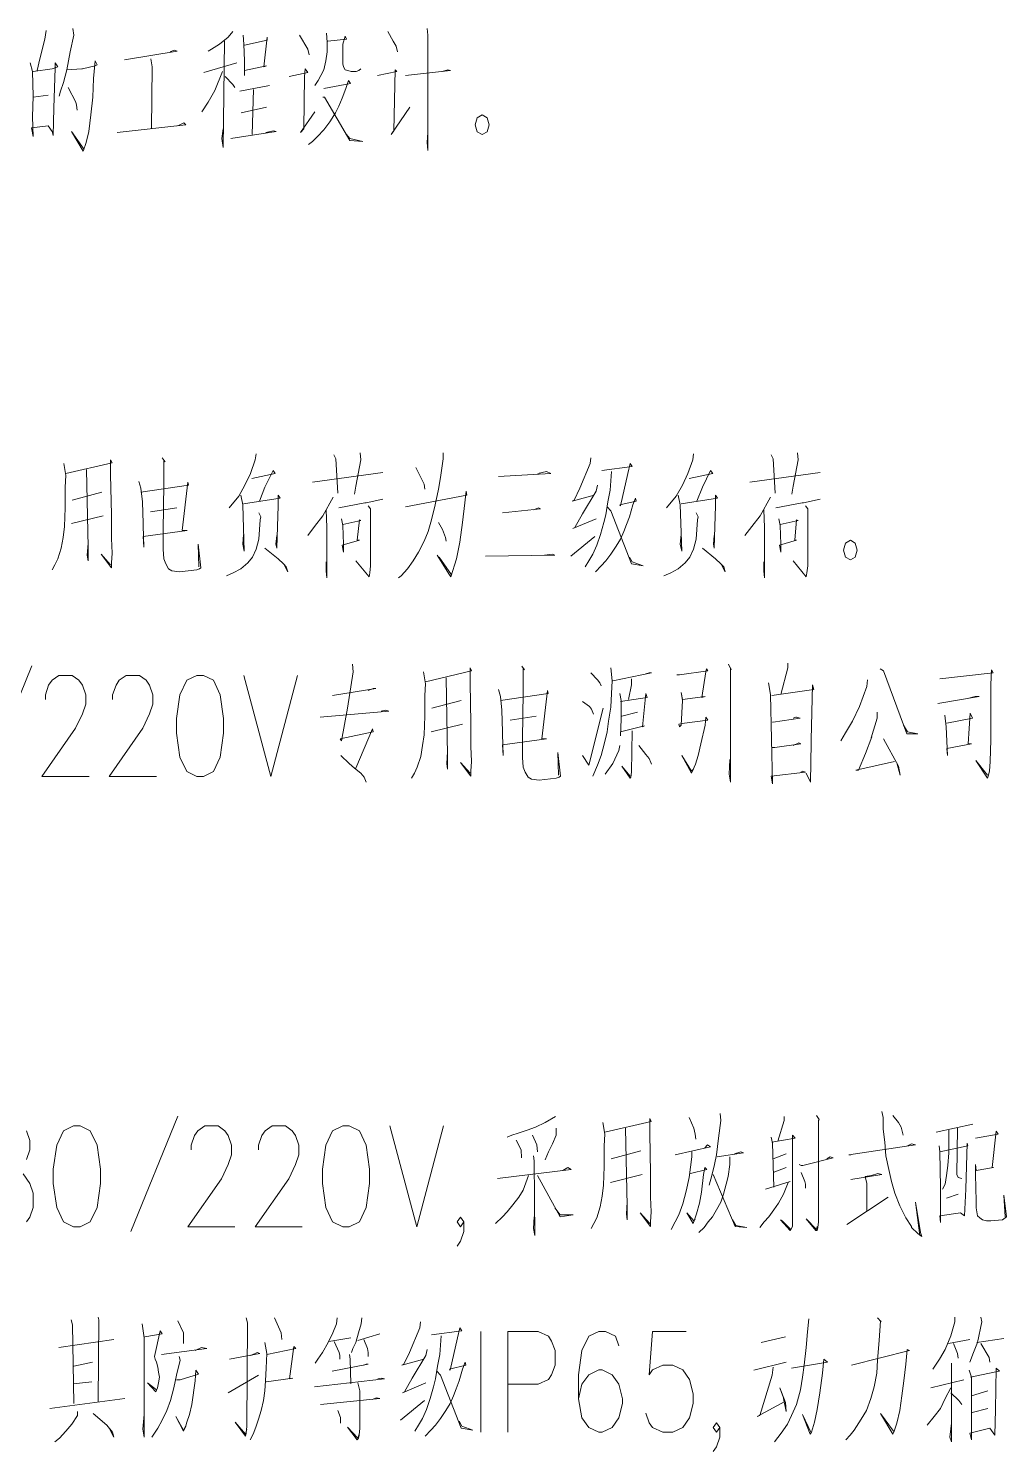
# Model space of a CAD drawing. Header units: millimetres. Extents: x 0 to 586, y 0 to 414.
# Drawn here: x 76.9 to 111.6, y 103.8 to 154.3 of the extents above; entities that cross this region are included whole.
import ezdxf

# ---------------------------------------------------------------- set-up
doc = ezdxf.new("R2010")
doc.units = ezdxf.units.MM

msp = doc.modelspace()

# ---------------------------------------------------------------- linework, layer by layer
at = {"color": 0, "lineweight": 0}
for points in [[(77.544083, 154.266194), (77.494694, 153.948694), (77.321833, 153.250194), (77.226583, 152.833917)], [(78.496583, 154.333222), (78.521278, 154.089806), (78.397806, 153.497139), (78.277861, 152.865667), (78.154389, 152.414111), (78.055611, 152.100139), (78.006222, 151.92375)], [(84.16925, 154.230917), (83.999917, 154.01925), (83.703583, 153.775833), (83.410778, 153.599444), (83.290833, 153.532417)], [(89.672583, 154.230917), (89.866611, 153.881667), (89.965389, 153.705278), (90.014778, 153.497139)], [(91.066056, 154.333222), (91.09075, 154.089806), (91.09075, 150.001111), (91.066056, 150.283333), (91.09075, 150.632583)], [(83.876444, 153.881667), (83.827056, 150.106944), (83.777667, 150.420917), (83.827056, 150.770167)], [(84.536139, 154.089806), (84.560833, 153.775833), (84.585528, 153.183167), (84.585528, 152.657528)], [(84.585528, 152.833917), (85.368694, 153.006778), (85.269917, 152.9715), (85.393389, 154.01925), (85.393389, 153.913417), (84.585528, 153.740556)], [(86.543444, 154.089806), (86.83625, 153.599444), (86.885639, 153.391306)], [(87.495944, 154.160361), (87.520639, 153.846389), (87.520639, 153.497139), (87.47125, 153.183167), (87.397167, 152.865667), (87.298389, 152.657528), (87.203139, 152.481139), (87.079667, 152.308278)], [(87.545333, 153.881667), (88.205028, 153.948694), (88.155639, 154.054528), (88.081556, 153.775833), (88.081556, 153.532417), (88.081556, 153.32075), (88.081556, 153.077333), (88.10625, 152.9715), (88.155639, 152.865667), (88.254417, 152.833917), (88.374361, 152.798639), (88.547222, 152.798639), (88.646, 152.833917), (88.720083, 152.900944)], [(80.331028, 153.214917), (82.190167, 153.532417), (82.091389, 153.564167), (81.943222, 153.497139)], [(81.258833, 153.250194), (81.308222, 152.9715), (81.283528, 150.770167)], [(76.979639, 153.112611), (77.053722, 152.798639), (77.078417, 151.92375), (77.053722, 151.189972), (77.078417, 150.491472), (77.029028, 150.805444), (77.614639, 150.876), (77.762806, 150.667861), (77.7875, 150.52675), (77.812194, 151.503944), (77.861583, 152.936222), (77.861583, 153.112611), (77.960361, 152.9715), (77.762806, 152.900944), (77.078417, 152.798639)], [(78.277861, 152.865667), (78.814083, 152.900944), (78.838778, 152.900944), (79.27975, 153.006778), (79.353833, 153.042056), (79.27975, 153.183167), (79.230361, 152.551694), (79.205667, 151.888472), (79.131583, 151.260528), (79.0575, 150.667861), (78.96225, 150.283333), (78.863472, 149.969361), (78.447194, 150.667861), (78.888167, 150.036389)], [(83.802361, 152.798639), (83.53425, 152.131889), (83.290833, 151.715611), (83.068583, 151.366361)], [(84.317417, 153.112611), (83.142667, 152.763361)], [(86.176556, 152.62225), (86.83625, 152.763361), (86.737472, 152.900944), (86.712778, 152.62225), (86.688083, 150.770167), (86.568139, 150.632583), (87.079667, 151.366361)], [(89.305694, 152.657528), (89.990083, 152.798639), (89.940694, 152.865667), (89.891306, 150.699611), (89.796056, 150.562028), (90.45575, 151.539222)], [(90.307583, 152.657528), (91.898611, 152.833917), (91.799833, 152.865667), (91.602278, 152.798639)], [(78.32725, 152.237722), (78.595361, 151.715611), (78.620056, 151.609778), (78.64475, 151.433389)], [(83.901139, 152.62225), (84.16925, 152.343556), (84.243333, 152.237722)], [(84.416194, 152.100139), (85.467472, 152.308278)], [(87.397167, 152.202444), (88.353194, 152.378833), (88.279111, 152.481139), (88.180333, 152.202444), (88.056861, 151.853194), (87.936917, 151.5745), (87.813444, 151.331083), (87.619417, 151.017111), (87.397167, 150.734889), (87.178444, 150.491472), (87.005583, 150.318611), (86.860944, 150.212778)], [(77.078417, 151.888472), (77.614639, 151.959028)], [(84.903028, 152.167167), (84.853639, 150.562028)], [(87.372472, 151.888472), (87.421861, 151.888472), (88.3285, 150.350361), (88.790639, 150.318611), (88.3285, 150.420917), (88.205028, 150.562028)], [(85.368694, 151.539222), (84.462056, 151.331083)], [(80.062917, 150.632583), (82.507667, 150.911278), (82.433583, 150.981833), (82.214861, 150.876)], [(84.095167, 150.420917), (85.710889, 150.667861), (85.612111, 150.699611), (85.344, 150.632583)], [(81.668056, 139.082639), (81.766833, 138.941528), (81.717444, 138.976806), (81.717444, 138.137194), (81.69275, 136.496778), (81.69275, 135.833556), (81.717444, 135.484306), (81.791528, 135.307917), (81.890306, 135.135056), (82.01025, 135.0645), (82.278361, 135.029222), (82.892194, 135.099778), (82.987444, 135.135056), (83.036833, 135.166806), (82.941583, 136.006417), (82.966278, 135.202083)], [(84.99475, 139.220222), (84.970056, 139.012083), (84.797194, 138.521722), (84.603167, 138.101917), (84.384444, 137.717389), (84.04225, 137.301111)], [(87.757, 139.184944), (87.831083, 139.047361), (87.905167, 137.823222)], [(88.688333, 139.2555), (88.713028, 139.012083), (88.540167, 138.066639), (88.490778, 137.787944)], [(91.644611, 139.2555), (91.644611, 139.047361), (91.549361, 138.384139), (91.475278, 137.964333), (91.351806, 137.403417), (91.228333, 136.881306), (91.108389, 136.4615), (90.960222, 136.11225), (90.766194, 135.727722), (90.568639, 135.41375), (90.374611, 135.135056), (90.152361, 134.888111), (90.057111, 134.817556)], [(96.879833, 139.082639), (96.855139, 138.870972), (96.48825, 137.999611), (96.290694, 137.579806), (96.220139, 137.544528), (96.999778, 137.752667)], [(100.524028, 139.220222), (100.499333, 139.012083), (100.326472, 138.521722), (100.132444, 138.101917), (99.910194, 137.717389), (99.568, 137.301111)], [(103.286278, 139.184944), (103.360361, 139.047361), (103.430917, 137.823222)], [(104.214083, 139.2555), (104.238778, 139.012083), (104.069444, 138.066639), (104.020056, 137.787944)], [(78.172028, 138.870972), (78.246111, 138.451167), (78.221417, 138.031361), (78.221417, 137.301111), (78.196722, 136.634361), (78.147333, 136.249833), (78.07325, 135.868833), (77.953306, 135.484306), (77.854528, 135.272639), (77.75575, 135.099778)], [(78.246111, 138.521722), (79.883, 138.90625), (79.833611, 139.012083), (79.833611, 138.486444), (79.858306, 137.054167), (79.858306, 136.320389), (79.858306, 136.218083), (79.883, 135.692444), (79.858306, 135.343194), (79.858306, 135.166806), (79.491417, 135.657167), (79.833611, 135.272639)], [(78.979889, 138.662833), (79.029278, 135.900583), (79.029278, 135.41375), (79.004583, 135.621889), (79.029278, 136.041694)], [(84.846583, 138.348861), (85.679139, 138.521722), (85.605056, 138.627556), (85.31225, 138.031361), (85.118222, 137.544528)], [(86.998528, 138.20775), (89.492667, 138.557)], [(90.984917, 137.964333), (90.960222, 138.137194), (90.667417, 138.733389)], [(93.602528, 138.415889), (95.461667, 138.521722), (95.3135, 138.592278), (94.996, 138.521722)], [(97.613611, 138.592278), (97.564222, 137.929056), (97.490139, 137.50925), (97.416056, 137.054167), (97.341972, 136.775472), (97.222028, 136.355667), (97.098556, 135.971139), (96.953917, 135.657167), (96.80575, 135.41375), (96.682278, 135.202083)], [(97.271417, 138.627556), (98.347389, 138.765139), (98.273306, 138.870972), (98.199222, 138.521722), (97.931111, 137.368139), (97.906417, 137.403417), (98.492028, 137.544528), (98.467333, 137.650361), (98.372083, 137.403417), (98.248611, 136.983611), (98.149833, 136.704917), (98.051056, 136.4615), (97.931111, 136.182806), (97.782944, 135.935861), (97.588917, 135.657167), (97.416056, 135.41375), (97.246722, 135.237361), (97.049167, 135.029222)], [(100.375861, 138.348861), (101.208417, 138.521722), (101.134333, 138.627556), (100.841528, 138.031361), (100.643972, 137.544528)], [(102.527806, 138.20775), (105.021944, 138.557)], [(80.8355, 138.243028), (80.909583, 137.999611), (80.958972, 137.50925), (80.983667, 136.740194), (80.983667, 136.669639), (81.008361, 135.900583), (80.983667, 136.285111), (82.55, 136.496778), (82.377139, 136.496778), (82.574694, 138.20775), (82.599389, 138.101917), (80.909583, 137.8585)], [(97.12325, 138.101917), (97.073861, 137.893778), (96.587028, 137.089444), (96.315389, 136.599083), (96.241306, 136.567333), (97.073861, 136.916583)], [(79.516111, 137.8585), (78.464833, 137.579806)], [(84.455, 137.752667), (84.529083, 137.403417), (84.578472, 135.763), (84.529083, 136.006417), (84.553778, 136.355667)], [(84.553778, 137.438694), (85.848472, 137.650361), (85.777917, 137.752667), (85.777917, 137.368139), (85.753222, 136.634361), (85.728528, 135.868833), (85.703833, 136.006417), (85.728528, 136.320389)], [(87.732306, 137.682111), (87.365417, 137.018889), (87.072611, 136.634361), (86.829194, 136.320389)], [(87.929861, 137.301111), (88.857667, 137.473972), (88.907056, 137.473972), (89.492667, 137.615083)], [(91.425889, 135.621889), (91.866861, 134.923389), (91.91625, 134.852833), (92.110278, 135.484306), (92.23375, 136.076972), (92.329, 136.775472), (92.403083, 137.473972), (92.452472, 137.893778), (92.477167, 137.752667), (90.300528, 137.332861)], [(99.984278, 137.752667), (100.058361, 137.403417), (100.10775, 135.763), (100.058361, 136.006417), (100.083056, 136.355667)], [(100.083056, 137.438694), (101.37775, 137.650361), (101.303667, 137.752667), (101.303667, 137.368139), (101.278972, 136.634361), (101.257806, 135.868833), (101.233111, 136.006417), (101.257806, 136.320389)], [(103.261583, 137.682111), (102.894694, 137.018889), (102.601889, 136.634361), (102.354944, 136.320389)], [(103.455611, 137.301111), (104.386944, 137.473972), (104.436333, 137.473972), (105.021944, 137.615083)], [(78.440139, 136.740194), (79.5655, 137.018889)], [(81.251778, 137.16), (82.183111, 137.301111)], [(85.093528, 137.124722), (85.164083, 136.983611), (85.139389, 136.881306), (85.093528, 136.182806), (84.99475, 135.833556), (84.871278, 135.551333), (84.701944, 135.343194), (84.455, 135.135056), (84.186889, 134.993944), (83.943472, 134.888111)], [(87.488889, 137.230556), (87.513583, 136.599083), (87.513583, 135.657167), (87.513583, 134.817556), (87.488889, 135.0645), (87.488889, 135.378472)], [(88.981139, 137.368139), (89.055222, 137.265833), (89.055222, 136.006417), (89.055222, 135.484306), (89.055222, 135.237361), (89.030528, 134.993944), (89.005833, 134.852833), (88.540167, 135.41375)], [(94.847833, 137.230556), (95.020694, 137.301111), (95.094778, 137.265833), (93.747167, 137.124722)], [(97.465444, 137.332861), (97.588917, 137.195278), (98.322694, 135.307917), (98.738972, 135.237361), (98.347389, 135.378472), (98.248611, 135.551333)], [(100.619278, 137.124722), (100.693361, 136.983611), (100.668667, 136.881306), (100.619278, 136.182806), (100.524028, 135.833556), (100.400556, 135.551333), (100.227694, 135.343194), (99.984278, 135.135056), (99.716167, 134.993944), (99.469222, 134.888111)], [(103.018167, 137.230556), (103.042861, 136.599083), (103.042861, 135.657167), (103.042861, 134.817556), (103.018167, 135.0645), (103.018167, 135.378472)], [(104.506889, 137.368139), (104.580972, 137.265833), (104.580972, 136.006417), (104.580972, 135.484306), (104.580972, 135.237361), (104.556278, 134.993944), (104.531583, 134.852833), (104.069444, 135.41375)], [(88.025111, 136.916583), (88.0745, 136.669639), (88.099194, 136.006417), (88.099194, 135.727722), (88.049806, 135.971139), (88.663639, 136.147528), (88.589556, 136.147528), (88.663639, 136.881306), (88.713028, 136.846028), (88.0745, 136.704917)], [(91.475278, 136.775472), (91.619917, 136.532056), (91.718694, 136.249833), (91.743389, 136.11225)], [(103.554389, 136.916583), (103.603778, 136.669639), (103.628472, 136.006417), (103.628472, 135.727722), (103.579083, 135.971139), (104.189389, 136.147528), (104.118833, 136.147528), (104.189389, 136.881306), (104.238778, 136.846028), (103.603778, 136.704917)], [(96.17075, 135.586611), (97.024472, 136.285111)], [(85.31225, 135.868833), (85.777917, 135.484306), (85.971944, 135.307917), (86.070722, 135.202083), (86.120111, 135.029222), (85.996639, 135.272639)], [(91.499972, 135.551333), (91.937417, 134.923389), (91.91625, 134.923389)], [(93.136861, 135.586611), (95.606306, 135.621889), (95.511056, 135.657167), (95.239417, 135.621889)], [(100.841528, 135.868833), (101.303667, 135.484306), (101.501222, 135.307917), (101.6, 135.202083), (101.645861, 135.029222), (101.525917, 135.272639)], [(77.036083, 131.688417), (75.363917, 127.592667)], [(88.416694, 131.751917), (88.441389, 131.473222), (88.247361, 130.182056), (88.025111, 129.028472), (87.97925, 129.099028), (89.150472, 129.342444), (89.125778, 129.448278), (88.540167, 128.051278)], [(90.935528, 131.473222), (91.009611, 131.053417), (90.984917, 130.633611), (90.984917, 129.899833), (90.960222, 129.236611), (90.910833, 128.852083), (90.840278, 128.467556), (90.716806, 128.083028), (90.618028, 127.874889), (90.51925, 127.702028)], [(91.009611, 131.123972), (92.650028, 131.5085), (92.600639, 131.614333), (92.600639, 131.088694), (92.625333, 129.656417), (92.625333, 128.922639), (92.625333, 128.816806), (92.650028, 128.294694), (92.625333, 127.945444), (92.625333, 127.769056), (92.258444, 128.259417), (92.600639, 127.874889)], [(94.435083, 131.681361), (94.530333, 131.543778), (94.480944, 131.579056), (94.480944, 130.739444), (94.459778, 129.099028), (94.459778, 128.435806), (94.480944, 128.083028), (94.555028, 127.910167), (94.653806, 127.733778), (94.777278, 127.66675), (95.045389, 127.631472), (95.655694, 127.702028), (95.754472, 127.733778), (95.803861, 127.769056), (95.705083, 128.608667), (95.729778, 127.804333)], [(97.588917, 131.614333), (97.638306, 131.15925), (97.613611, 130.704167), (97.588917, 130.217333), (97.514833, 129.726972), (97.465444, 129.342444), (97.366667, 128.957917), (97.246722, 128.502833), (97.12325, 128.153583), (96.953917, 127.769056)], [(99.934889, 131.367389), (100.033667, 131.367389), (101.035556, 131.5085), (100.986167, 131.579056), (100.961472, 131.473222), (100.816833, 130.566583), (100.936778, 130.598333), (100.132444, 130.496028), (100.083056, 130.739444), (100.132444, 130.46075), (100.083056, 129.585861), (100.033667, 129.515306), (100.008972, 129.621139), (100.203, 129.656417), (101.035556, 129.76225), (100.961472, 129.868083), (100.936778, 129.585861), (100.792139, 128.922639), (100.693361, 128.502833), (100.594583, 128.188861), (100.499333, 127.980722), (100.449944, 127.874889), (100.10775, 128.502833), (100.449944, 127.945444), (100.524028, 128.016)], [(101.769333, 131.751917), (101.868111, 131.543778), (101.843417, 131.614333), (101.843417, 127.560917), (101.794028, 127.839611), (101.818722, 128.36525)], [(103.871889, 131.787194), (103.871889, 131.614333), (103.628472, 130.668889)], [(107.149194, 131.579056), (107.272667, 131.5085), (108.101694, 129.271889), (108.151083, 129.271889), (108.493278, 129.271889), (108.126389, 129.342444), (107.98175, 129.585861)], [(109.276444, 131.229806), (111.160278, 131.437944), (111.110889, 131.543778), (111.086194, 131.018139), (111.086194, 129.06375), (111.0615, 128.294694), (111.036806, 127.945444), (110.987417, 127.769056), (110.962722, 127.702028), (110.549972, 128.329972), (110.962722, 127.804333)], [(77.515861, 130.4925), (77.515861, 130.661833), (77.632278, 131.004028), (77.752222, 131.173361), (77.992111, 131.346222), (78.468361, 131.346222), (78.70825, 131.173361), (78.828194, 131.004028), (78.948139, 130.661833), (78.948139, 130.323167), (78.828194, 129.980972), (78.588306, 129.469444), (77.395917, 127.762), (79.068083, 127.762)], [(79.904167, 130.4925), (79.904167, 130.661833), (80.024111, 131.004028), (80.140528, 131.173361), (80.380417, 131.346222), (80.860194, 131.346222), (81.096556, 131.173361), (81.2165, 131.004028), (81.336444, 130.661833), (81.336444, 130.323167), (81.2165, 129.980972), (80.980139, 129.469444), (79.784222, 127.762), (81.456389, 127.762)], [(84.560833, 131.346222), (85.516861, 127.762), (86.472889, 131.346222)], [(91.743389, 131.265083), (91.792778, 128.502833), (91.792778, 128.016), (91.768083, 128.224139), (91.792778, 128.643944)], [(96.879833, 131.437944), (97.12325, 131.194528), (97.197333, 131.088694), (97.246722, 130.982861)], [(97.663, 131.15925), (99.031778, 131.437944), (98.957694, 131.437944), (98.834222, 131.402667)], [(98.322694, 131.229806), (98.322694, 131.018139), (98.223917, 130.496028)], [(103.1875, 131.088694), (103.261583, 130.668889), (103.335667, 127.490361), (103.286278, 127.769056), (104.506889, 127.910167), (104.411639, 127.945444), (104.337556, 127.910167)], [(103.310972, 130.633611), (104.803222, 130.845278), (104.753833, 131.018139), (104.704444, 129.06375), (104.704444, 128.957917), (104.67975, 127.560917), (104.531583, 127.874889)], [(106.708222, 131.194528), (106.683528, 130.951111), (106.415417, 130.249083), (106.172, 129.726972), (105.928583, 129.307167), (105.755722, 129.028472)], [(87.707611, 130.633611), (89.24925, 130.880556), (89.150472, 130.880556), (88.981139, 130.81)], [(92.283139, 130.46075), (91.231861, 130.182056)], [(93.602528, 130.845278), (93.676611, 130.598333), (93.726, 130.1115), (93.747167, 129.342444), (93.747167, 129.271889), (93.771861, 128.502833), (93.747167, 128.887361), (95.3135, 129.099028), (95.144167, 129.099028), (95.338194, 130.81), (95.362889, 130.704167), (93.676611, 130.46075)], [(97.906417, 130.704167), (97.955806, 130.46075), (97.955806, 129.797528), (97.931111, 129.201333), (97.931111, 129.342444), (98.784833, 129.550583), (98.714278, 129.515306), (98.834222, 130.704167), (98.883611, 130.566583), (97.931111, 130.425472)], [(109.202361, 130.354917), (110.669917, 130.598333), (110.525278, 130.598333), (110.253639, 130.531306)], [(87.270167, 129.868083), (89.714917, 130.076222), (89.591444, 130.1115), (89.443278, 130.076222)], [(96.587028, 130.425472), (96.830444, 130.249083), (96.904528, 130.146778), (96.975083, 129.970389)], [(96.587028, 128.502833), (96.80575, 128.153583), (97.320806, 130.182056)], [(97.9805, 129.899833), (98.541417, 130.040944)], [(107.050417, 130.040944), (107.050417, 129.832806), (106.831694, 129.134306), (106.856389, 129.166056), (106.637667, 128.573389), (106.390722, 127.980722), (106.291944, 127.980722), (107.66425, 128.294694)], [(109.449306, 129.935111), (109.498694, 129.515306), (109.544556, 128.502833), (109.519861, 128.749778), (110.401806, 128.922639), (110.278333, 128.922639), (110.352417, 130.005667), (110.4265, 129.832806), (109.519861, 129.656417)], [(91.207167, 129.342444), (92.329, 129.621139)], [(94.018806, 129.76225), (94.946611, 129.899833)], [(103.335667, 129.691694), (103.360361, 129.691694), (104.312861, 129.832806), (104.189389, 129.868083), (104.164694, 129.868083), (104.069444, 129.832806)], [(98.347389, 129.377722), (98.322694, 127.910167), (98.298, 127.733778), (98.273306, 127.702028), (97.9805, 128.118306), (98.273306, 127.769056)], [(103.335667, 128.785056), (103.40975, 128.785056), (104.337556, 128.922639), (104.263472, 128.957917), (104.069444, 128.852083)], [(107.272667, 129.099028), (107.808889, 128.118306), (107.858278, 127.804333), (107.7595, 128.188861)], [(88.003944, 128.502833), (88.29675, 128.224139), (88.490778, 128.051278), (88.713028, 127.874889), (88.832972, 127.733778), (88.907056, 127.560917)], [(97.906417, 128.852083), (97.881722, 128.679222), (97.663, 128.224139), (97.391361, 127.839611)], [(98.590806, 128.852083), (98.834222, 128.538111), (98.957694, 128.400528), (99.007083, 128.259417), (99.031778, 128.188861)], [(101.469472, 115.785194), (101.494167, 115.53825), (101.420083, 114.910306), (101.346, 114.317639), (101.271917, 113.968389), (101.176667, 113.583861), (101.077889, 113.234611)], [(107.216222, 115.852222), (107.265611, 115.644083), (107.265611, 115.224278), (107.315, 114.769194), (107.360861, 114.282361), (107.459639, 113.792), (107.558417, 113.372194), (107.678361, 112.952389), (107.851222, 112.500833), (108.069944, 112.081028), (108.2675, 111.767056), (108.2675, 111.731778), (108.486222, 111.520111), (108.634389, 111.417806), (108.585, 111.555389), (108.412139, 112.638417), (108.560306, 111.453083)], [(82.218389, 115.682889), (80.546222, 111.587139)], [(82.694639, 114.486972), (82.694639, 114.659833), (82.814583, 114.9985), (82.934528, 115.171361), (83.174417, 115.340694), (83.650667, 115.340694), (83.890556, 115.171361), (84.0105, 114.9985), (84.126917, 114.659833), (84.126917, 114.317639), (84.0105, 113.975444), (83.770611, 113.463917), (82.574694, 111.756472), (84.246861, 111.756472)], [(85.082944, 114.486972), (85.082944, 114.659833), (85.202889, 114.9985), (85.322833, 115.171361), (85.562722, 115.340694), (86.038972, 115.340694), (86.278861, 115.171361), (86.398806, 114.9985), (86.51875, 114.659833), (86.51875, 114.317639), (86.398806, 113.975444), (86.158917, 113.463917), (84.963, 111.756472), (86.635167, 111.756472)], [(89.743139, 115.340694), (90.699167, 111.756472), (91.655194, 115.340694)], [(95.623944, 115.679361), (95.257056, 115.467694), (94.914861, 115.294833), (94.622056, 115.189), (94.304556, 115.083167), (94.082306, 115.016139), (93.912972, 114.945583)], [(97.310222, 115.467694), (97.384306, 115.051417), (97.359611, 114.631611), (97.359611, 113.897833), (97.334917, 113.234611), (97.285528, 112.850083), (97.214972, 112.465556), (97.0915, 112.081028), (96.992722, 111.869361), (96.897472, 111.6965)], [(97.384306, 115.118444), (99.024722, 115.502972), (98.975333, 115.608806), (98.975333, 115.083167), (99.000028, 113.650889), (99.000028, 112.920639), (99.000028, 112.814806), (99.024722, 112.289167), (99.000028, 111.939917), (99.000028, 111.767056), (98.633139, 112.253889), (98.975333, 111.869361)], [(100.368806, 115.644083), (100.538139, 115.259556), (100.587528, 115.051417), (100.612222, 114.875028)], [(103.741361, 115.679361), (103.741361, 115.53825), (103.522639, 114.804472)], [(104.891417, 115.714639), (104.990194, 115.573528), (104.9655, 115.53825), (104.9655, 112.218611), (104.9655, 111.939917), (104.940806, 111.731778), (104.916111, 111.625944), (104.866722, 111.625944), (104.524528, 112.04575), (104.891417, 111.661222), (104.916111, 111.767056)], [(107.607806, 115.714639), (107.801833, 115.467694), (107.900611, 115.294833), (107.974694, 115.016139)], [(109.145917, 115.118444), (110.444139, 115.400667)], [(76.842056, 114.148306), (76.962, 114.486972), (76.962, 114.829167), (76.842056, 115.171361)], [(94.230472, 114.83975), (94.403333, 114.4905), (94.4245, 114.211806)], [(94.816083, 115.016139), (94.96425, 114.666889), (94.988944, 114.419944)], [(95.648639, 115.259556), (95.648639, 115.016139), (95.525167, 114.702167), (95.380528, 114.419944), (95.257056, 114.14125)], [(98.118083, 115.259556), (98.167472, 112.500833), (98.167472, 112.010472), (98.142778, 112.218611), (98.167472, 112.638417)], [(103.279222, 114.945583), (103.328611, 114.733917), (103.378, 113.164056)], [(103.303917, 114.769194), (104.132944, 114.910306), (104.037694, 115.016139), (104.037694, 111.939917), (104.037694, 111.767056), (103.988306, 111.661222), (103.963611, 111.625944), (103.621417, 112.010472), (103.670806, 111.975194), (103.988306, 111.661222)], [(109.586889, 115.189), (109.586889, 114.384667), (109.562194, 113.933111), (109.512806, 113.583861), (109.466944, 113.269889), (109.368167, 113.0935)], [(109.904389, 115.259556), (109.879694, 113.619139), (109.929083, 113.513306), (110.052556, 113.478028)], [(110.542917, 114.910306), (111.34725, 115.051417), (111.273167, 115.153722), (111.128528, 113.862556), (111.177917, 113.862556), (110.564083, 113.756722), (110.542917, 113.968389), (110.542917, 113.619139), (110.564083, 112.673694), (110.564083, 112.430278), (110.588778, 112.289167), (110.613472, 112.151583), (110.687556, 112.081028), (110.786333, 112.010472), (110.930972, 111.975194), (111.079139, 111.975194), (111.495417, 112.010472), (111.594194, 112.081028), (111.640056, 112.116306), (111.544806, 112.885361), (111.594194, 112.116306)], [(94.840778, 114.282361), (94.865472, 114.105972), (94.890167, 111.453083), (94.840778, 111.6965), (94.865472, 112.116306)], [(98.657833, 114.455222), (97.606556, 114.176528)], [(100.467583, 114.419944), (100.467583, 114.247083), (100.368806, 113.513306), (100.270028, 113.022944), (100.150083, 112.567861), (100.001917, 112.186861), (99.878444, 111.939917), (99.733806, 111.661222)], [(99.878444, 114.317639), (101.127278, 114.596333), (101.0285, 114.666889), (100.929722, 114.561056)], [(101.370694, 114.247083), (102.302028, 114.384667), (102.20325, 114.419944), (101.981, 114.352917)], [(103.353306, 114.176528), (103.815444, 114.352917)], [(108.119333, 114.631611), (108.2675, 114.702167), (108.412139, 114.666889), (106.041472, 114.317639), (106.115556, 114.317639)], [(109.244694, 114.631611), (109.269389, 114.419944), (109.294083, 113.164056), (109.294083, 112.814806), (109.294083, 111.904639), (109.269389, 112.151583), (110.003167, 112.253889), (110.151333, 112.151583), (110.197194, 113.0935), (110.246583, 114.733917), (110.271278, 114.631611), (109.269389, 114.419944)], [(93.570778, 113.478028), (96.188389, 113.792), (96.064917, 113.862556), (95.892056, 113.756722)], [(100.418194, 113.650889), (101.003806, 113.792), (100.929722, 113.862556), (100.880333, 113.619139), (100.809778, 112.987667), (100.735694, 112.603139), (100.636917, 112.218611), (100.562833, 112.010472), (100.513444, 111.869361), (100.294722, 112.253889), (100.538139, 111.975194), (100.587528, 112.04575)], [(101.811667, 114.247083), (101.811667, 113.968389), (101.762278, 113.548583), (101.688194, 113.269889), (101.589417, 112.920639), (101.494167, 112.638417), (101.346, 112.359722), (101.201361, 112.116306), (101.053194, 111.939917), (100.905028, 111.731778), (100.711, 111.555389)], [(103.815444, 113.862556), (103.353306, 113.686167)], [(104.281111, 113.968389), (104.355194, 113.933111), (104.404583, 113.933111), (105.480556, 114.211806), (105.381778, 114.247083), (105.258306, 114.176528)], [(76.722111, 113.636778), (76.962, 113.294583), (77.081944, 112.952389), (77.081944, 112.440861), (76.962, 112.098667), (76.842056, 111.929333)], [(94.671444, 113.583861), (94.473889, 113.058222), (94.32925, 112.814806), (94.107, 112.536111), (93.912972, 112.289167), (93.740111, 112.116306), (93.496694, 111.869361)], [(94.988944, 113.583861), (95.796806, 112.116306), (96.258944, 112.186861), (95.796806, 112.186861), (95.59925, 112.430278)], [(97.581861, 113.336917), (98.707222, 113.619139)], [(101.226056, 113.619139), (102.005694, 111.767056), (102.421972, 111.731778), (102.030389, 111.802333), (101.910444, 112.010472)], [(103.889528, 113.336917), (103.720194, 112.920639), (103.547333, 112.603139), (103.378, 112.359722), (103.205139, 112.116306), (103.032278, 111.939917), (102.887639, 111.731778)], [(103.963611, 113.372194), (103.081667, 113.0935)], [(104.355194, 113.686167), (104.475139, 113.372194), (104.499833, 113.269889), (104.499833, 113.128778)], [(106.115556, 113.44275), (107.216222, 113.619139), (107.068056, 113.650889), (106.849333, 113.583861), (106.627083, 113.548583), (106.676472, 113.301639), (106.676472, 112.324444)], [(105.967389, 111.837611), (107.434944, 112.814806)], [(109.929083, 112.920639), (109.512806, 112.779528)], [(92.371333, 111.929333), (92.251389, 111.756472), (92.131444, 111.929333), (92.251389, 112.098667), (92.371333, 111.929333), (92.371333, 111.587139), (92.251389, 111.244944), (92.131444, 111.075611)], [(78.433083, 108.447417), (78.482472, 108.271028), (78.531861, 105.477028)], [(79.385583, 108.549722), (79.410278, 108.447417), (79.385583, 105.547583)], [(80.951917, 108.306306), (81.026, 107.815944), (81.026, 104.288167), (80.976611, 104.570389), (81.026, 105.0925)], [(82.221917, 108.412139), (82.419472, 107.992333), (82.419472, 107.851222), (82.419472, 107.607806)], [(84.6455, 108.517972), (84.694889, 108.341583), (84.670194, 104.672694), (84.6455, 104.429278), (84.620806, 104.323444), (84.253917, 104.813806), (84.620806, 104.394), (84.670194, 104.570389)], [(85.647389, 108.517972), (85.792028, 108.200472), (85.890806, 107.992333), (85.9155, 107.748917)], [(87.873417, 108.517972), (87.848722, 108.306306), (87.72525, 107.992333), (87.555917, 107.643083), (87.358361, 107.293833), (87.189028, 107.050417), (87.09025, 106.909306)], [(88.751833, 108.517972), (88.727139, 108.306306), (88.631889, 107.992333), (88.533111, 107.643083), (88.434333, 107.434944), (88.384944, 107.293833)], [(90.829694, 108.376861), (90.808528, 108.168722), (90.441639, 107.293833), (90.244083, 106.874028), (90.17, 106.83875), (90.953167, 107.050417)], [(103.399167, 104.115306), (103.642583, 104.429278), (103.861306, 104.74325), (104.009472, 105.057222), (104.178806, 105.44175), (104.326972, 105.967389), (104.401056, 106.418944), (104.450444, 106.83875), (104.521, 107.466694), (104.570389, 108.027611), (104.619778, 108.482694)], [(107.064528, 108.517972), (107.188, 108.376861), (107.163306, 108.412139), (107.113917, 107.713639), (107.064528, 107.015139), (107.039833, 106.560056), (106.944583, 106.069694), (106.821111, 105.653417), (106.672944, 105.233611), (106.478917, 104.919639), (106.2355, 104.535111), (106.087333, 104.358722), (105.939167, 104.185861)], [(109.805611, 108.549722), (109.805611, 108.376861), (109.657444, 107.8865), (109.463417, 107.399667), (109.265861, 107.050417), (109.022444, 106.701167)], [(110.733417, 108.549722), (110.758111, 108.376861), (110.609944, 107.643083), (110.465306, 107.293833), (110.341833, 106.944583)], [(77.992111, 107.466694), (79.950028, 107.748917)], [(81.050694, 107.851222), (81.661, 107.957056), (81.586917, 108.062889), (81.392889, 107.152722), (81.417583, 107.050417), (81.466972, 106.944583), (81.512833, 106.768194), (81.537528, 106.595333), (81.562222, 106.418944), (81.537528, 106.210806), (81.491667, 106.034417), (81.442278, 105.896833), (81.145944, 106.210806), (81.466972, 105.967389)], [(87.580611, 107.678361), (88.36025, 107.815944)], [(88.607194, 107.713639), (89.386833, 107.957056)], [(88.825917, 107.748917), (88.949389, 107.434944), (88.974083, 107.293833), (88.974083, 107.152722)], [(91.563472, 107.8865), (91.517611, 107.223278), (91.443528, 106.803472), (91.369444, 106.351917), (91.295361, 106.069694), (91.171889, 105.653417), (91.051944, 105.268889), (90.903778, 104.951389), (90.759139, 104.707972), (90.635667, 104.499833)], [(91.221278, 107.921778), (92.29725, 108.062889), (92.226694, 108.168722), (92.152611, 107.815944), (91.8845, 106.665889), (91.859806, 106.701167), (92.445417, 106.83875), (92.420722, 106.944583), (92.321944, 106.701167), (92.202, 106.281361), (92.103222, 106.002667), (92.004444, 105.755722), (91.8845, 105.477028), (91.736333, 105.233611), (91.538778, 104.951389), (91.369444, 104.707972), (91.196583, 104.535111), (91.002556, 104.323444)], [(92.981639, 104.4575), (92.981639, 108.038194)], [(93.937667, 104.4575), (93.937667, 108.038194), (95.013639, 108.038194), (95.373472, 107.868861), (95.489889, 107.699528), (95.609833, 107.357333), (95.609833, 106.845806), (95.489889, 106.503611), (95.373472, 106.334278), (95.013639, 106.161417), (93.937667, 106.161417)], [(97.881722, 107.526667), (97.761778, 107.868861), (97.401944, 108.038194), (97.165583, 108.038194), (96.80575, 107.868861), (96.565861, 107.357333), (96.445917, 106.503611), (96.445917, 105.649889), (96.565861, 104.969028), (96.80575, 104.626833), (97.165583, 104.4575), (97.282, 104.4575), (97.641833, 104.626833), (97.881722, 104.969028), (98.001667, 105.480556), (98.001667, 105.649889), (97.881722, 106.161417), (97.641833, 106.503611), (97.282, 106.672944), (97.165583, 106.672944), (96.80575, 106.503611), (96.565861, 106.161417), (96.445917, 105.649889)], [(100.270028, 108.038194), (99.074111, 108.038194), (98.954167, 106.503611), (99.074111, 106.672944), (99.433944, 106.845806), (99.79025, 106.845806), (100.150083, 106.672944), (100.389972, 106.334278), (100.509917, 105.82275), (100.509917, 105.480556), (100.389972, 104.969028), (100.150083, 104.626833), (99.79025, 104.4575), (99.433944, 104.4575), (99.074111, 104.626833), (98.954167, 104.796167), (98.83775, 105.138361)], [(102.9335, 107.643083), (103.787222, 107.851222)], [(109.583361, 107.607806), (110.341833, 107.748917)], [(111.541278, 107.784194), (110.588778, 107.643083)], [(81.636306, 107.223278), (83.252028, 107.434944), (83.054472, 107.466694), (82.83575, 107.364389)], [(84.056361, 107.050417), (85.132333, 107.258556), (85.037083, 107.293833), (84.814833, 107.188)], [(85.305194, 107.643083), (85.379278, 107.258556), (85.354583, 106.732917), (85.329889, 106.281361), (85.305194, 105.932111), (85.255806, 105.582861), (85.181722, 105.233611), (85.082944, 104.919639), (84.987694, 104.637417), (84.888917, 104.394), (84.790139, 104.185861)], [(85.379278, 107.223278), (86.405861, 107.434944), (86.331778, 107.501972), (86.183611, 106.351917), (86.307083, 106.383667), (85.354583, 106.246083)], [(87.774639, 107.678361), (87.943972, 107.293833), (87.968667, 107.188), (87.968667, 107.050417)], [(88.310861, 107.223278), (88.335556, 107.050417), (88.36025, 106.175528)], [(91.076639, 107.399667), (91.02725, 107.188), (90.536889, 106.383667), (90.268778, 105.896833), (90.194694, 105.861556), (91.02725, 106.210806)], [(106.136722, 106.83875), (108.189889, 107.364389), (108.115806, 107.399667), (108.069944, 106.874028), (107.995861, 106.281361), (107.921778, 105.755722), (107.847694, 105.233611), (107.748917, 104.778528), (107.653667, 104.499833), (107.604278, 104.394), (107.163306, 105.127778), (107.628972, 104.499833)], [(109.756222, 107.607806), (109.900861, 107.258556), (109.925556, 107.085694)], [(110.733417, 107.607806), (111.026222, 107.117444), (111.050917, 106.944583)], [(78.531861, 106.803472), (79.191556, 106.944583)], [(82.271306, 107.152722), (82.296, 107.015139), (82.176056, 106.4895), (82.077278, 106.034417), (81.953806, 105.582861), (81.833861, 105.233611), (81.661, 104.884361), (81.512833, 104.602139), (81.368194, 104.394), (81.294111, 104.288167)], [(87.700556, 106.630611), (88.974083, 106.874028), (88.9, 106.874028), (88.825917, 106.83875)], [(102.665389, 106.665889), (103.811917, 106.944583)], [(103.349778, 106.768194), (103.325083, 106.4895), (102.884111, 105.057222), (102.785333, 105.021944), (103.766056, 105.547583), (103.593194, 106.034417), (103.787222, 105.512306), (103.811917, 105.198333), (103.716667, 105.653417)], [(104.009472, 106.732917), (105.279472, 106.944583), (105.159528, 107.050417), (105.110139, 106.560056), (105.011361, 105.861556), (104.912583, 105.268889), (104.817333, 104.813806), (104.718556, 104.464556), (104.669167, 104.394), (104.401056, 105.0925), (104.693861, 104.464556)], [(109.682139, 106.909306), (109.682139, 104.115306), (109.63275, 104.288167), (109.682139, 104.778528)], [(110.317139, 106.665889), (110.391222, 106.418944), (110.391222, 105.547583), (110.391222, 105.057222), (110.391222, 104.499833), (110.391222, 104.185861), (110.341833, 104.429278), (111.050917, 104.602139), (111.223778, 104.358722), (111.248472, 105.268889), (111.273167, 106.732917), (111.393111, 106.630611), (111.199083, 106.595333), (110.366528, 106.418944)], [(78.507167, 106.175528), (79.166861, 106.246083)], [(82.176056, 106.316639), (82.296, 106.316639), (82.955694, 106.524778), (82.860444, 106.665889), (82.83575, 106.281361), (82.712278, 105.44175), (82.638194, 105.0925), (82.542944, 104.813806), (82.493556, 104.637417), (82.419472, 104.499833), (82.151361, 105.021944), (82.419472, 104.535111), (82.493556, 104.672694)], [(84.006972, 105.861556), (85.082944, 106.4895)], [(87.065556, 106.069694), (89.559694, 106.351917), (89.460917, 106.383667), (89.316278, 106.351917)], [(88.607194, 106.210806), (88.67775, 105.932111), (88.67775, 104.602139), (88.656583, 104.358722), (88.631889, 104.252889), (88.5825, 104.185861), (88.240306, 104.637417), (88.607194, 104.252889), (88.656583, 104.394)], [(91.418833, 106.630611), (91.538778, 106.4895), (92.272556, 104.602139), (92.688833, 104.535111), (92.29725, 104.672694), (92.202, 104.849083)], [(108.948361, 106.034417), (110.123111, 106.316639)], [(87.284278, 105.44175), (89.386833, 105.653417), (89.266889, 105.685167), (89.118722, 105.618139)], [(109.657444, 106.034417), (109.463417, 105.653417), (109.290556, 105.300639), (109.071833, 105.021944), (108.824889, 104.707972)], [(109.657444, 105.861556), (109.95025, 105.582861), (110.049028, 105.44175)], [(110.391222, 105.755722), (110.976833, 105.932111)], [(77.674611, 105.300639), (80.341611, 105.653417)], [(78.651806, 105.198333), (78.651806, 105.057222), (78.457778, 104.74325), (78.239056, 104.499833), (78.016806, 104.252889), (77.847472, 104.115306)], [(87.898111, 105.233611), (87.993361, 104.986667), (87.993361, 104.778528)], [(90.120611, 104.884361), (90.977861, 105.582861)], [(110.415917, 105.163056), (110.976833, 105.300639)], [(79.21625, 105.127778), (79.703083, 104.707972), (79.900639, 104.464556), (79.950028, 104.288167), (79.777167, 104.602139)], [(101.462417, 104.626833), (101.346, 104.4575), (101.226056, 104.626833), (101.346, 104.796167), (101.462417, 104.626833), (101.462417, 104.284639), (101.346, 103.942444), (101.226056, 103.773111)]]:
    msp.add_lwpolyline(points, dxfattribs=at)
for points in [[(93.267389, 150.911278), (93.196833, 151.158222), (93.023972, 151.260528), (92.847583, 151.158222), (92.777028, 150.911278), (92.847583, 150.664333), (93.023972, 150.562028), (93.196833, 150.664333)], [(106.341333, 135.798278), (106.270778, 136.045222), (106.097917, 136.147528), (105.925056, 136.045222), (105.8545, 135.798278), (105.925056, 135.551333), (106.097917, 135.449028), (106.270778, 135.551333)], [(82.888667, 131.346222), (82.532361, 131.173361), (82.292472, 130.661833), (82.172528, 129.811639), (82.172528, 129.296583), (82.292472, 128.446389), (82.532361, 127.931333), (82.888667, 127.762), (83.128556, 127.762), (83.488389, 127.931333), (83.72475, 128.446389), (83.844694, 129.296583), (83.844694, 129.811639), (83.72475, 130.661833), (83.488389, 131.173361), (83.128556, 131.346222)], [(78.514222, 115.340694), (78.154389, 115.171361), (77.918028, 114.659833), (77.798083, 113.806111), (77.798083, 113.294583), (77.918028, 112.440861), (78.154389, 111.929333), (78.514222, 111.756472), (78.754111, 111.756472), (79.110417, 111.929333), (79.350306, 112.440861), (79.47025, 113.294583), (79.47025, 113.806111), (79.350306, 114.659833), (79.110417, 115.171361), (78.754111, 115.340694)], [(88.070972, 115.340694), (87.711139, 115.171361), (87.47125, 114.659833), (87.354833, 113.806111), (87.354833, 113.294583), (87.47125, 112.440861), (87.711139, 111.929333), (88.070972, 111.756472), (88.307333, 111.756472), (88.667167, 111.929333), (88.907056, 112.440861), (89.027, 113.294583), (89.027, 113.806111), (88.907056, 114.659833), (88.667167, 115.171361), (88.307333, 115.340694)]]:
    msp.add_lwpolyline(points, close=True, dxfattribs=at)

doc.saveas('drawing.dxf')
